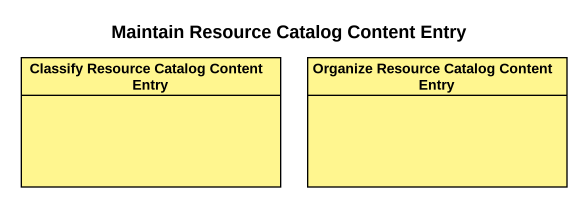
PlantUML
@startuml
title Maintain Resource Catalog Content Entry
hide circle
hide empty members
class "Classify Resource Catalog Content Entry" as Classify_Resource_Catalog #FFF68F
class "Organize Resource Catalog Content Entry" as Organize_Resource_Catalog #FFF68F
@enduml
